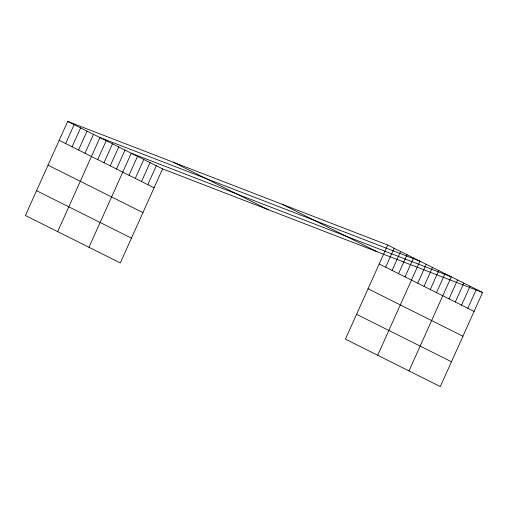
<?xml version="1.0" encoding="UTF-8"?>
<svg xmlns="http://www.w3.org/2000/svg" width="508" height="508" viewBox="0 0 508 508"><rect width="100%" height="100%" fill="white"/><g stroke="black" fill="none" stroke-linecap="round" stroke-linejoin="round"><path stroke-width="0.76" d="M387.699 245.046L67.685 121.431L25.4 215.513L120.301 262.954L162.579 168.872L482.6 292.487L440.315 386.569L345.421 339.128L387.699 245.046L482.6 292.487M65.634 143.58L74.136 124.657M72.085 146.806L80.588 127.883M78.537 150.031L87.039 131.108M84.988 153.257L93.491 134.334M57.664 231.642L99.949 137.56L419.97 261.175L377.685 355.257M97.707 159.614L106.21 140.691M103.969 162.744L112.471 143.821M110.236 165.875L118.739 146.958M116.497 169.005L125 150.089M88.983 247.301L131.261 153.219L451.282 276.828L409.004 370.91M129.026 175.266L137.528 156.35M135.287 178.397L143.789 159.48M141.548 181.527L150.05 162.611M147.815 184.658L156.318 165.741M385.655 267.189L394.157 248.272M392.106 270.415L400.609 251.498M398.558 273.641L407.06 254.724M405.009 276.866L413.512 257.95M417.728 283.223L426.231 264.306M423.99 286.36L432.492 267.437M430.257 289.49L438.76 270.567M436.518 292.621L445.021 273.698M449.047 298.882L457.549 279.965M455.308 302.012L463.81 283.096M461.569 305.143L470.071 286.226M467.836 308.273L476.339 289.357M282.092 204.254L376.993 251.695M379.203 263.963L474.097 311.404M173.291 162.223L268.186 209.664M67.685 121.431L162.579 168.872M368.052 288.766L462.953 336.207M59.182 140.348L154.076 187.795M356.565 314.325L451.466 361.766M48.031 165.157L142.932 212.598M36.544 190.71L131.445 238.15"/></g></svg>
